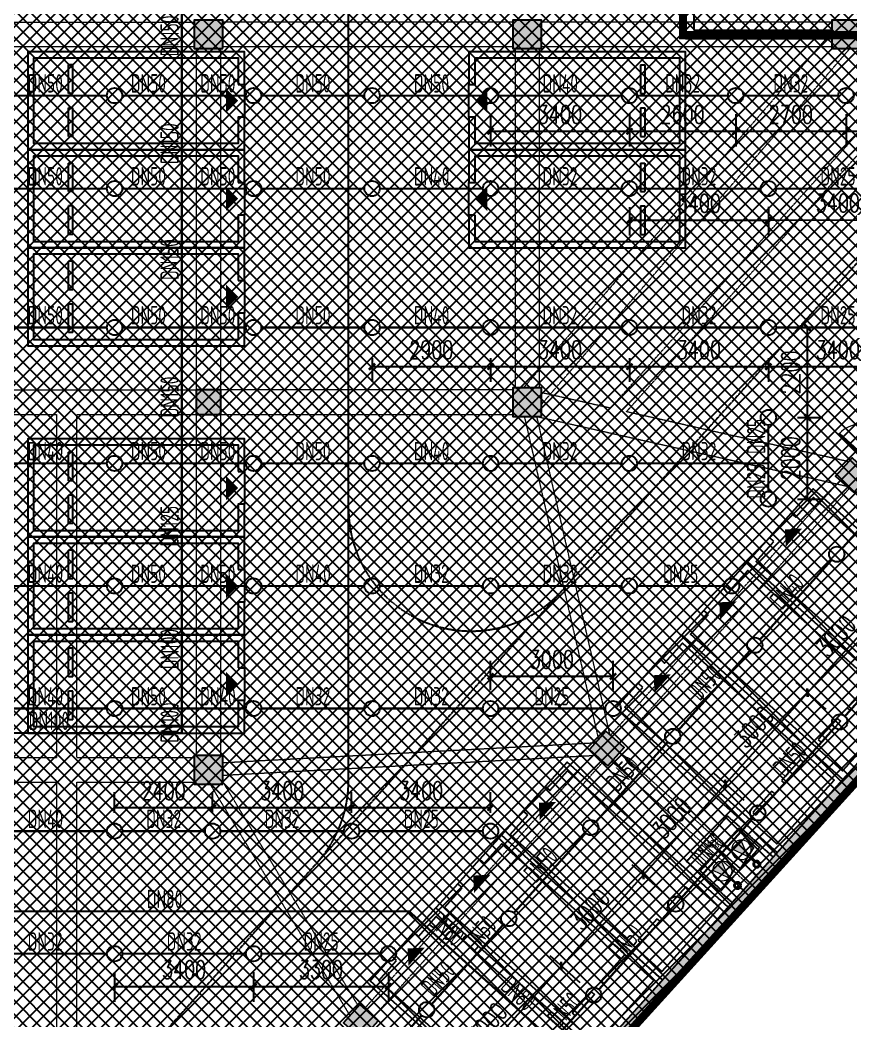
# Model space of a CAD drawing. Extents: x 6824721 to 16538177, y 2478193 to 6665639.
# Drawn here: x 8788049 to 8808386, y 2750555 to 2775051 of the extents above; entities that cross this region are included whole.
import ezdxf

# ---------------------------------------------------------------- set-up
doc = ezdxf.new("R2010")
doc.units = 0
doc.header["$LTSCALE"] = 10
for name, pattern in [('__DASH', [0.35, 0.25, -0.1]), ('DASH', [0.35, 0.25, -0.1]), ('DASHEDX2', [1.5, 1, -0.5]), ('排水', [1.1, 1, -0.1])]:
    doc.linetypes.add(name, pattern=pattern)
for name, color, linetype, lineweight in [('$0$A-PUB_HATCH', 8, 'Continuous', 0), ('GPS-污水', 2, '排水', 40), ('钢梁', 141, 'Continuous', 18)]:
    doc.layers.add(name, color=color, linetype=linetype, lineweight=lineweight)
for name, color, linetype in [('0-wo', 8, 'Continuous'), ('0-绿', 3, 'Continuous'), ('00-停车位', 67, 'Continuous'), ('PUB_HATCH', 8, 'Continuous'), ('S-梁-虚线', 4, 'DASH'), ('W-EQUIP_喷头', 7, 'Continuous'), ('W-PIPE-喷淋中', 6, 'Continuous'), ('W-TEXT_喷淋', 7, 'Continuous'), ('W-TWT_DIM', 3, 'Continuous'), ('WALL', 9, 'Continuous'), ('排水', 224, 'DASHEDX2'), ('集水坑', 4, 'Continuous')]:
    doc.layers.add(name, color=color, linetype=linetype)
doc.styles.add('_TCH_DIM_T3', font='SIMPLEX', dxfattribs={"width": 0.705882, "bigfont": 'GBCBIG'})
doc.styles.add('_TWT_PIPEDN', font='TSSDENG', dxfattribs={"width": 0.8, "height": 3.5, "bigfont": 'TSSDCHN'})
doc.styles.get("Standard").update_dxf_attribs({"font": 'TSSDENG.shx', "width": 0.7, "bigfont": 'TSSDCHN.shx'})
doc.styles.add('黑体', font='simhei.ttf', dxfattribs={"width": 0.65})
doc.dimstyles.new('_TWT_ARCH&&150', dxfattribs={"dimtxt": 446.25, "dimasz": 150, "dimexe": 375, "dimexo": 450, "dimgap": 189.375, "dimtad": 1, "dimdec": 0, "dimzin": 0, "dimdsep": 46, "dimtxsty": '_TCH_DIM_T3', "dimblk": 'ARCHTICK', "dimcen": 0.09, "dimclrt": 7, "dimazin": 2, "dimtfac": 1, "dimtdec": 0, "dimtix": 1, "dimtmove": 2, "dimatfit": 3, "dimfxl": 0, "dimtolj": 1, "dimtzin": 0, "dimarcsym": 0})

# ---------------------------------------------------------------- blocks, each defined once
blk = doc.blocks.new('车位2400x5300')
at = {"layer": '00-停车位', "color": 251}
for p, q in [((-875, -1000), (-175, -1000)), ((-875, -1100), (-875, -1000)), ((-875, -1100), (-175, -1100)), ((-175, -1100), (-175, -1000)), ((175, -1000), (875, -1000)), ((175, -1100), (175, -1000)), ((175, -1100), (875, -1100)), ((875, -1100), (875, -1000)), ((400, -5300), (-400, -5300))]:
    blk.add_line(p, q, dxfattribs=at)
blk.add_lwpolyline([(400, -5150), (400, -5300), (1200, -5300), (1200, 0), (-1200, 0), (-1200, -5300), (-400, -5300), (-400, -5150), (-1050, -5150), (-1050, -150), (1050, -150), (1050, -5150), (400, -5150)], dxfattribs=at)
blk.add_lwpolyline([(0, -5150, 0, 600, 0), (0, -4850, 600, 600, 0)], format="xyseb", dxfattribs=at)
blk = doc.blocks.new('_FZH')
blk.add_lwpolyline([(-0.5, -0.5), (0.5, -0.5), (0.5, 0.5), (-0.5, 0.5)], close=True)
at = {"layer": 'PUB_HATCH'}
blk.add_solid([(-0.5, -0.5), (0.5, -0.5), (-0.5, 0.5), (0.5, 0.5)], dxfattribs=at)
blk = doc.blocks.new('$DorLib2D$00000002')
for p, q in [((-0.5, 0), (-0.5, 0.4875)), ((-0.475, 0.4875), (-0.5, 0.4875)), ((-0.475, 0), (-0.475, 0.4875)), ((0.475, 0), (0.475, 0.4875)), ((0.475, 0.4875), (0.5, 0.4875)), ((0.5, 0), (0.5, 0.4875)), ((-0.5, 0), (-0.475, 0)), ((0.5, 0), (0.475, 0))]:
    blk.add_line(p, q)
at = {"lineweight": 13}
for centre, start, end in [((-0.4875, 0), 0, 88.53072), ((0.4875, 0), 91.46928, 180)]:
    blk.add_arc(centre, 0.4875, start, end, dxfattribs=at)
blk = doc.blocks.new('$SB01_1')
h = blk.add_hatch(color=256)
h.dxf.hatch_style = 1
h.paths.add_polyline_path([(-0.381, -0.323), (0.5, 0), (-0.381, 0.323)])
h.paths.add_polyline_path([(0, 0), (0.002, 0), (0.002, 0.001), (0, 0.001)], flags=24)
h.paths.add_polyline_path([(0, -0.002), (0.003, -0.002), (0.003, -0.001), (0, -0.001)], flags=24)
h.paths.add_polyline_path([(0, -0.003), (0.003, -0.003), (0.003, -0.002), (0, -0.002)], flags=24)
for p, q in [((0.5, 0), (-0.381, 0.323)), ((-0.381, 0.323), (-0.381, -0.323)), ((0.5, 0), (-0.381, -0.323))]:
    blk.add_line(p, q)
blk.add_circle((0, 0), 0.5)
at = {"flags": 1}
for tag, p in [('UNIT', (0, 0)), ('SPEC', (0, -0.002)), ('WHAT', (0, -0.003))]:
    blk.add_attdef(tag, p, '', height=0.001, dxfattribs=at)
blk = doc.blocks.new('人防集水坑')
at = {"layer": 'GPS-污水', "color": 8, "linetype": '排水', "const_width": 35}
for points in [[(307486, 701151), (307284, 701151)], [(307486, 700451), (307284, 700451)]]:
    blk.add_lwpolyline(points, dxfattribs=at)
at = {"layer": 'GPS-污水', "color": 8, "linetype": '排水'}
for centre in [(307561, 701151), (307561, 700451)]:
    blk.add_circle(centre, 75, dxfattribs=at)
at = {"layer": '集水坑', "color": 8, "linetype": 'DASH', "ltscale": 0.5}
blk.add_lwpolyline([(306241, 700051), (306241, 701551), (307741, 701551), (307741, 700051)], close=True, dxfattribs=at)
at = {"layer": '集水坑', "color": 8, "linetype": 'Continuous', "ltscale": 0.5}
for points in [[(306641, 701501), (306641, 700801), (307341, 700801), (307341, 701501)], [(306641, 700801), (306641, 700101), (307341, 700101), (307341, 700801)]]:
    blk.add_lwpolyline(points, close=True, dxfattribs=at)
at = {"layer": '集水坑', "color": 8, "linetype": 'DASH', "ltscale": 0.5}
for points in [[(307341, 700801), (307237, 701397), (306641, 701501)], [(307347, 700101), (307243, 700697), (306647, 700801)]]:
    blk.add_lwpolyline(points, dxfattribs=at)
at = {"layer": '$0$A-PUB_HATCH', "color": 8, "linetype": '排水', "xscale": -480.0000000000002, "yscale": 480.0000000000002, "zscale": 480.0000000000002, "rotation": 176.2535374729293}
for p in [(307045, 701164, 0), (307045, 700464, 0)]:
    blk.add_blockref('$SB01_1', p, dxfattribs=at)
blk = doc.blocks.new('42pk')
at = {"layer": '排水', "color": 8, "linetype": 'DASH'}
for points in [[(506801, 657097, 0, 0, 0), (506854, 656091, 160, 0, 0), (506885, 655492, 0, 0, 0)], [(504137, 654138, 0, 0, 0), (505143, 654191, 160, 0, 0), (505742, 654222, 0, 0, 0)]]:
    blk.add_lwpolyline(points, format="xyseb", dxfattribs=at)
at = {"layer": '集水坑', "color": 8, "linetype": 'Continuous', "rotation": 317.9999999908049}
blk.add_blockref('人防集水坑', (-190117, 338906), dxfattribs=at)
at = {"layer": '0-绿', "color": 8, "linetype": 'DASH', "style": '黑体'}
blk.add_text('JSK1', height=179.2, dxfattribs=at).set_placement((506329, 654574, 0))
blk = doc.blocks.new('jkytk')
at = {"layer": 'WALL', "color": 1, "const_width": 200}
blk.add_lwpolyline([(8498859, 2828327), (8482776, 2828327), (8482776, 2792327), (8498891, 2792327), (8498891, 2783328), (8504550, 2783328), (8512897, 2775813), (8515479, 2778680), (8515479, 2788843), (8565856, 2844792), (8558488, 2851427), (8549989, 2851427), (8549989, 2856072), (8515539, 2856072), (8515539, 2864326), (8498940, 2864325), (8498889, 2828327)], dxfattribs=at)
blk.add_lwpolyline([(8466189, 2792334), (8461189, 2792327), (8461189, 2792327), (8434039, 2792327), (8434039, 2753027), (8434039, 2753027), (8434039, 2759127), (8434039, 2759127), (8434039, 2753027), (8403214, 2753027), (8403214, 2744027), (8403214, 2744027), (8403214, 2739327), (8479774, 2739327), (8512896, 2775811), (8504549, 2783327), (8498891, 2783328), (8498891, 2792315), (8482776, 2792342), (8482776, 2801322), (8466189, 2801322)], close=True, dxfattribs=at)
blk = doc.blocks.new('LIANGMOBAN')
at = {"layer": 'S-梁-虚线', "color": 8, "lineweight": 18}
for p, q in [((1915816, 61028), (1922841, 61028)), ((1930641, 61028), (1923541, 61028)), ((1938441, 61028), (1931341, 61028)), ((1938432, 60771), (1930888, 52067)), ((1915816, 60428), (1922841, 60428)), ((1922891, 60378), (1922891, 52028)), ((1923491, 52028), (1923491, 60378)), ((1923541, 60428), (1930641, 60428)), ((1930691, 60378), (1930691, 52078)), ((1931291, 52078), (1931291, 60378)), ((1931341, 60428), (1938441, 60428)), ((1931341, 51674), (1938885, 60378)), ((1933025, 51579), (1940993, 60428)), ((1933416, 51491), (1941464, 60428)), ((1915816, 52028), (1922891, 52028)), ((1930641, 52028), (1923491, 52028)), ((1933025, 51579), (1931312, 51964)), ((1938855, 50269), (1933416, 51491)), ((1915816, 51428), (1919466, 51428)), ((1919466, 51428), (1919466, 43028)), ((1919966, 43028), (1919966, 51428)), ((1919966, 51428), (1922891, 51428)), ((1922891, 51428), (1922891, 43078)), ((1923491, 43078), (1923491, 51428)), ((1923491, 51428), (1930641, 51428)), ((1930918, 51378), (1932734, 43470)), ((1933016, 43584), (1931228, 51368)), ((1938819, 49662), (1931228, 51368)), ((1933028, 43573), (1938563, 49720)), ((1933251, 43372), (1938872, 49614)), ((1932657, 43384), (1923541, 42897)), ((1936606, 40149), (1933262, 43160)), ((1915916, 43028), (1919466, 43028)), ((1919966, 43028), (1922841, 43028)), ((1923541, 42597), (1932585, 43080)), ((1927006, 36884), (1932585, 43080)), ((1927229, 36684), (1932849, 42926)), ((1933061, 42937), (1936405, 39926)), ((1915916, 42428), (1919466, 42428)), ((1919466, 42428), (1919466, 30398)), ((1919966, 30321), (1919966, 42428)), ((1919966, 42428), (1922841, 42428)), ((1926859, 36946), (1923541, 42439)), ((1923228, 42378), (1926650, 36713))]:
    blk.add_line(p, q, dxfattribs=at)
blk = doc.blocks.new('_ArchTick')
at = {"color": 0, "linetype": 'ByBlock', "const_width": 0.4}
blk.add_lwpolyline([(-0.5, -0.5), (0.5, 0.5)], dxfattribs=at)
blk = doc.blocks.new('*D382')
at = {"layer": 'Defpoints', "color": 0, "transparency": 16777216}
for p in [(8792764, 2755777), (8790364, 2755201), (8792764, 2755201)]:
    blk.add_point(p, dxfattribs=at)
at = {"layer": 'W-TWT_DIM', "color": 0, "lineweight": -2, "transparency": 16777216}
for p, q in [((8790364, 2755651), (8790364, 2756152)), ((8792764, 2755651), (8792764, 2756152)), ((8790364, 2755777), (8792764, 2755777))]:
    blk.add_line(p, q, dxfattribs=at)
at = {"layer": 'W-TWT_DIM', "color": 0, "lineweight": -2, "transparency": 16777216, "xscale": 150, "yscale": 150, "zscale": 150, "rotation": 180}
blk.add_blockref('_ArchTick', (8790364, 2755777), dxfattribs=at)
at = {"layer": 'W-TWT_DIM', "color": 0, "lineweight": -2, "transparency": 16777216, "xscale": 150, "yscale": 150, "zscale": 150}
blk.add_blockref('_ArchTick', (8792764, 2755777), dxfattribs=at)
at = {"layer": 'W-TWT_DIM', "color": 7, "transparency": 16777216, "insert": (8791564, 2756189), "char_height": 446.2, "attachment_point": 5, "style": '_TCH_DIM_T3'}
blk.add_mtext('\\A1;2400', dxfattribs=at)
blk = doc.blocks.new('*D383')
at = {"layer": 'Defpoints', "color": 0, "transparency": 16777216}
for p in [(8796164, 2755777), (8792764, 2755201), (8796164, 2755201)]:
    blk.add_point(p, dxfattribs=at)
at = {"layer": 'W-TWT_DIM', "color": 0, "lineweight": -2, "transparency": 16777216}
for p, q in [((8792764, 2755651), (8792764, 2756152)), ((8796164, 2755651), (8796164, 2756152)), ((8792764, 2755777), (8796164, 2755777))]:
    blk.add_line(p, q, dxfattribs=at)
at = {"layer": 'W-TWT_DIM', "color": 0, "lineweight": -2, "transparency": 16777216, "xscale": 150, "yscale": 150, "zscale": 150, "rotation": 180}
blk.add_blockref('_ArchTick', (8792764, 2755777), dxfattribs=at)
at = {"layer": 'W-TWT_DIM', "color": 0, "lineweight": -2, "transparency": 16777216, "xscale": 150, "yscale": 150, "zscale": 150}
blk.add_blockref('_ArchTick', (8796164, 2755777), dxfattribs=at)
at = {"layer": 'W-TWT_DIM', "color": 7, "transparency": 16777216, "insert": (8794464, 2756189), "char_height": 446.2, "attachment_point": 5, "style": '_TCH_DIM_T3'}
blk.add_mtext('\\A1;3400', dxfattribs=at)
blk = doc.blocks.new('*D384')
at = {"layer": 'Defpoints', "color": 0, "transparency": 16777216}
for p in [(8799564, 2755777), (8796164, 2755201), (8799564, 2755201)]:
    blk.add_point(p, dxfattribs=at)
at = {"layer": 'W-TWT_DIM', "color": 0, "lineweight": -2, "transparency": 16777216}
for p, q in [((8796164, 2755651), (8796164, 2756152)), ((8799564, 2755651), (8799564, 2756152)), ((8796164, 2755777), (8799564, 2755777))]:
    blk.add_line(p, q, dxfattribs=at)
at = {"layer": 'W-TWT_DIM', "color": 0, "lineweight": -2, "transparency": 16777216, "xscale": 150, "yscale": 150, "zscale": 150, "rotation": 180}
blk.add_blockref('_ArchTick', (8796164, 2755777), dxfattribs=at)
at = {"layer": 'W-TWT_DIM', "color": 0, "lineweight": -2, "transparency": 16777216, "xscale": 150, "yscale": 150, "zscale": 150}
blk.add_blockref('_ArchTick', (8799564, 2755777), dxfattribs=at)
at = {"layer": 'W-TWT_DIM', "color": 7, "transparency": 16777216, "insert": (8797864, 2756189), "char_height": 446.2, "attachment_point": 5, "style": '_TCH_DIM_T3'}
blk.add_mtext('\\A1;3400', dxfattribs=at)
blk = doc.blocks.new('*D662')
at = {"layer": 'Defpoints', "color": 0, "transparency": 16777216}
for p in [(8806628, 2765326), (8807321, 2765326), (8806628, 2763326)]:
    blk.add_point(p, dxfattribs=at)
at = {"layer": 'W-TWT_DIM', "color": 0, "lineweight": -2, "transparency": 16777216}
for p, q in [((8807078, 2765326), (8807696, 2765326)), ((8807321, 2763326), (8807321, 2765326)), ((8807078, 2763326), (8807696, 2763326))]:
    blk.add_line(p, q, dxfattribs=at)
at = {"layer": 'W-TWT_DIM', "color": 0, "lineweight": -2, "transparency": 16777216, "xscale": 150, "yscale": 150, "zscale": 150}
for p, rotation in [((8807321, 2765326), 90), ((8807321, 2763326), 270)]:
    blk.add_blockref('_ArchTick', p, dxfattribs=dict(at, rotation=rotation))
at = {"layer": 'W-TWT_DIM', "color": 7, "transparency": 16777216, "insert": (8806909, 2764326), "char_height": 446.2, "attachment_point": 5, "rotation": 90, "style": '_TCH_DIM_T3'}
blk.add_mtext('\\A1;2000', dxfattribs=at)
blk = doc.blocks.new('*D663')
at = {"layer": 'Defpoints', "color": 0, "transparency": 16777216}
for p in [(8806628, 2767526), (8807321, 2767526), (8806628, 2765326)]:
    blk.add_point(p, dxfattribs=at)
at = {"layer": 'W-TWT_DIM', "color": 0, "lineweight": -2, "transparency": 16777216}
for p, q in [((8807078, 2767526), (8807696, 2767526)), ((8807321, 2765326), (8807321, 2767526)), ((8807078, 2765326), (8807696, 2765326))]:
    blk.add_line(p, q, dxfattribs=at)
at = {"layer": 'W-TWT_DIM', "color": 0, "lineweight": -2, "transparency": 16777216, "xscale": 150, "yscale": 150, "zscale": 150}
for p, rotation in [((8807321, 2767526), 90), ((8807321, 2765326), 270)]:
    blk.add_blockref('_ArchTick', p, dxfattribs=dict(at, rotation=rotation))
at = {"layer": 'W-TWT_DIM', "color": 7, "transparency": 16777216, "insert": (8806909, 2766426), "char_height": 446.2, "attachment_point": 5, "rotation": 90, "style": '_TCH_DIM_T3'}
blk.add_mtext('\\A1;2200', dxfattribs=at)
blk = doc.blocks.new('*D676')
at = {"layer": 'Defpoints', "color": 0, "transparency": 16777216}
for p in [(8802564, 2758990), (8799564, 2758201), (8802564, 2758201)]:
    blk.add_point(p, dxfattribs=at)
at = {"layer": 'W-TWT_DIM', "color": 0, "lineweight": -2, "transparency": 16777216}
for p, q in [((8799564, 2758651), (8799564, 2759365)), ((8802564, 2758651), (8802564, 2759365)), ((8799564, 2758990), (8802564, 2758990))]:
    blk.add_line(p, q, dxfattribs=at)
at = {"layer": 'W-TWT_DIM', "color": 0, "lineweight": -2, "transparency": 16777216, "xscale": 150, "yscale": 150, "zscale": 150, "rotation": 180}
blk.add_blockref('_ArchTick', (8799564, 2758990), dxfattribs=at)
at = {"layer": 'W-TWT_DIM', "color": 0, "lineweight": -2, "transparency": 16777216, "xscale": 150, "yscale": 150, "zscale": 150}
blk.add_blockref('_ArchTick', (8802564, 2758990), dxfattribs=at)
at = {"layer": 'W-TWT_DIM', "color": 7, "transparency": 16777216, "insert": (8801064, 2759402), "char_height": 446.2, "attachment_point": 5, "style": '_TCH_DIM_T3'}
blk.add_mtext('\\A1;3000', dxfattribs=at)
blk = doc.blocks.new('*D784')
at = {"layer": 'Defpoints', "color": 0, "transparency": 16777216}
for p in [(8796664, 2767226), (8799564, 2767226), (8799564, 2766569)]:
    blk.add_point(p, dxfattribs=at)
at = {"layer": 'W-TWT_DIM', "color": 0, "lineweight": -2, "transparency": 16777216}
for p, q in [((8796664, 2766776), (8796664, 2766194)), ((8799564, 2766776), (8799564, 2766194)), ((8796664, 2766569), (8799564, 2766569))]:
    blk.add_line(p, q, dxfattribs=at)
at = {"layer": 'W-TWT_DIM', "color": 0, "lineweight": -2, "transparency": 16777216, "xscale": 150, "yscale": 150, "zscale": 150, "rotation": 180}
blk.add_blockref('_ArchTick', (8796664, 2766569), dxfattribs=at)
at = {"layer": 'W-TWT_DIM', "color": 0, "lineweight": -2, "transparency": 16777216, "xscale": 150, "yscale": 150, "zscale": 150}
blk.add_blockref('_ArchTick', (8799564, 2766569), dxfattribs=at)
at = {"layer": 'W-TWT_DIM', "color": 7, "transparency": 16777216, "insert": (8798114, 2766981), "char_height": 446.2, "attachment_point": 5, "style": '_TCH_DIM_T3'}
blk.add_mtext('\\A1;2900', dxfattribs=at)
blk = doc.blocks.new('*D785')
at = {"layer": 'Defpoints', "color": 0, "transparency": 16777216}
for p in [(8799564, 2767226), (8802964, 2767226), (8802964, 2766569)]:
    blk.add_point(p, dxfattribs=at)
at = {"layer": 'W-TWT_DIM', "color": 0, "lineweight": -2, "transparency": 16777216}
for p, q in [((8799564, 2766776), (8799564, 2766194)), ((8802964, 2766776), (8802964, 2766194)), ((8799564, 2766569), (8802964, 2766569))]:
    blk.add_line(p, q, dxfattribs=at)
at = {"layer": 'W-TWT_DIM', "color": 0, "lineweight": -2, "transparency": 16777216, "xscale": 150, "yscale": 150, "zscale": 150, "rotation": 180}
blk.add_blockref('_ArchTick', (8799564, 2766569), dxfattribs=at)
at = {"layer": 'W-TWT_DIM', "color": 0, "lineweight": -2, "transparency": 16777216, "xscale": 150, "yscale": 150, "zscale": 150}
blk.add_blockref('_ArchTick', (8802964, 2766569), dxfattribs=at)
at = {"layer": 'W-TWT_DIM', "color": 7, "transparency": 16777216, "insert": (8801264, 2766981), "char_height": 446.2, "attachment_point": 5, "style": '_TCH_DIM_T3'}
blk.add_mtext('\\A1;3400', dxfattribs=at)
blk = doc.blocks.new('*D786')
at = {"layer": 'Defpoints', "color": 0, "transparency": 16777216}
for p in [(8802964, 2767226), (8806364, 2767226), (8806364, 2766569)]:
    blk.add_point(p, dxfattribs=at)
at = {"layer": 'W-TWT_DIM', "color": 0, "lineweight": -2, "transparency": 16777216}
for p, q in [((8802964, 2766776), (8802964, 2766194)), ((8806364, 2766776), (8806364, 2766194)), ((8802964, 2766569), (8806364, 2766569))]:
    blk.add_line(p, q, dxfattribs=at)
at = {"layer": 'W-TWT_DIM', "color": 0, "lineweight": -2, "transparency": 16777216, "xscale": 150, "yscale": 150, "zscale": 150, "rotation": 180}
blk.add_blockref('_ArchTick', (8802964, 2766569), dxfattribs=at)
at = {"layer": 'W-TWT_DIM', "color": 0, "lineweight": -2, "transparency": 16777216, "xscale": 150, "yscale": 150, "zscale": 150}
blk.add_blockref('_ArchTick', (8806364, 2766569), dxfattribs=at)
at = {"layer": 'W-TWT_DIM', "color": 7, "transparency": 16777216, "insert": (8804664, 2766981), "char_height": 446.2, "attachment_point": 5, "style": '_TCH_DIM_T3'}
blk.add_mtext('\\A1;3400', dxfattribs=at)
blk = doc.blocks.new('*D787')
at = {"layer": 'Defpoints', "color": 0, "transparency": 16777216}
for p in [(8806364, 2767226), (8809764, 2767226), (8809764, 2766569)]:
    blk.add_point(p, dxfattribs=at)
at = {"layer": 'W-TWT_DIM', "color": 0, "lineweight": -2, "transparency": 16777216}
for p, q in [((8806364, 2766776), (8806364, 2766194)), ((8809764, 2766776), (8809764, 2766194)), ((8806364, 2766569), (8809764, 2766569))]:
    blk.add_line(p, q, dxfattribs=at)
at = {"layer": 'W-TWT_DIM', "color": 0, "lineweight": -2, "transparency": 16777216, "xscale": 150, "yscale": 150, "zscale": 150, "rotation": 180}
blk.add_blockref('_ArchTick', (8806364, 2766569), dxfattribs=at)
at = {"layer": 'W-TWT_DIM', "color": 0, "lineweight": -2, "transparency": 16777216, "xscale": 150, "yscale": 150, "zscale": 150}
blk.add_blockref('_ArchTick', (8809764, 2766569), dxfattribs=at)
at = {"layer": 'W-TWT_DIM', "color": 7, "transparency": 16777216, "insert": (8808064, 2766981), "char_height": 446.2, "attachment_point": 5, "style": '_TCH_DIM_T3'}
blk.add_mtext('\\A1;3400', dxfattribs=at)
blk = doc.blocks.new('*D788')
at = {"layer": 'Defpoints', "color": 0, "transparency": 16777216}
for p in [(8799564, 2773201), (8802964, 2773201), (8802964, 2772328)]:
    blk.add_point(p, dxfattribs=at)
at = {"layer": 'W-TWT_DIM', "color": 0, "lineweight": -2, "transparency": 16777216}
for p, q in [((8799564, 2772751), (8799564, 2771953)), ((8802964, 2772751), (8802964, 2771953)), ((8799564, 2772328), (8802964, 2772328))]:
    blk.add_line(p, q, dxfattribs=at)
at = {"layer": 'W-TWT_DIM', "color": 0, "lineweight": -2, "transparency": 16777216, "xscale": 150, "yscale": 150, "zscale": 150, "rotation": 180}
blk.add_blockref('_ArchTick', (8799564, 2772328), dxfattribs=at)
at = {"layer": 'W-TWT_DIM', "color": 0, "lineweight": -2, "transparency": 16777216, "xscale": 150, "yscale": 150, "zscale": 150}
blk.add_blockref('_ArchTick', (8802964, 2772328), dxfattribs=at)
at = {"layer": 'W-TWT_DIM', "color": 7, "transparency": 16777216, "insert": (8801264, 2772740), "char_height": 446.2, "attachment_point": 5, "style": '_TCH_DIM_T3'}
blk.add_mtext('\\A1;3400', dxfattribs=at)
blk = doc.blocks.new('*D789')
at = {"layer": 'Defpoints', "color": 0, "transparency": 16777216}
for p in [(8802964, 2773201), (8805564, 2773201), (8805564, 2772328)]:
    blk.add_point(p, dxfattribs=at)
at = {"layer": 'W-TWT_DIM', "color": 0, "lineweight": -2, "transparency": 16777216}
for p, q in [((8802964, 2772751), (8802964, 2771953)), ((8805564, 2772751), (8805564, 2771953)), ((8802964, 2772328), (8805564, 2772328))]:
    blk.add_line(p, q, dxfattribs=at)
at = {"layer": 'W-TWT_DIM', "color": 0, "lineweight": -2, "transparency": 16777216, "xscale": 150, "yscale": 150, "zscale": 150, "rotation": 180}
blk.add_blockref('_ArchTick', (8802964, 2772328), dxfattribs=at)
at = {"layer": 'W-TWT_DIM', "color": 0, "lineweight": -2, "transparency": 16777216, "xscale": 150, "yscale": 150, "zscale": 150}
blk.add_blockref('_ArchTick', (8805564, 2772328), dxfattribs=at)
at = {"layer": 'W-TWT_DIM', "color": 7, "transparency": 16777216, "insert": (8804264, 2772740), "char_height": 446.2, "attachment_point": 5, "style": '_TCH_DIM_T3'}
blk.add_mtext('\\A1;2600', dxfattribs=at)
blk = doc.blocks.new('*D790')
at = {"layer": 'Defpoints', "color": 0, "transparency": 16777216}
for p in [(8805564, 2773201), (8808264, 2773201), (8808264, 2772328)]:
    blk.add_point(p, dxfattribs=at)
at = {"layer": 'W-TWT_DIM', "color": 0, "lineweight": -2, "transparency": 16777216}
for p, q in [((8805564, 2772751), (8805564, 2771953)), ((8808264, 2772751), (8808264, 2771953)), ((8805564, 2772328), (8808264, 2772328))]:
    blk.add_line(p, q, dxfattribs=at)
at = {"layer": 'W-TWT_DIM', "color": 0, "lineweight": -2, "transparency": 16777216, "xscale": 150, "yscale": 150, "zscale": 150, "rotation": 180}
blk.add_blockref('_ArchTick', (8805564, 2772328), dxfattribs=at)
at = {"layer": 'W-TWT_DIM', "color": 0, "lineweight": -2, "transparency": 16777216, "xscale": 150, "yscale": 150, "zscale": 150}
blk.add_blockref('_ArchTick', (8808264, 2772328), dxfattribs=at)
at = {"layer": 'W-TWT_DIM', "color": 7, "transparency": 16777216, "insert": (8806914, 2772740), "char_height": 446.2, "attachment_point": 5, "style": '_TCH_DIM_T3'}
blk.add_mtext('\\A1;2700', dxfattribs=at)
blk = doc.blocks.new('*D791')
at = {"layer": 'Defpoints', "color": 0, "transparency": 16777216}
for p in [(8808264, 2773201), (8810564, 2773201), (8810564, 2772328)]:
    blk.add_point(p, dxfattribs=at)
at = {"layer": 'W-TWT_DIM', "color": 0, "lineweight": -2, "transparency": 16777216}
for p, q in [((8808264, 2772751), (8808264, 2771953)), ((8810564, 2772751), (8810564, 2771953)), ((8808264, 2772328), (8810564, 2772328))]:
    blk.add_line(p, q, dxfattribs=at)
at = {"layer": 'W-TWT_DIM', "color": 0, "lineweight": -2, "transparency": 16777216, "xscale": 150, "yscale": 150, "zscale": 150, "rotation": 180}
blk.add_blockref('_ArchTick', (8808264, 2772328), dxfattribs=at)
at = {"layer": 'W-TWT_DIM', "color": 0, "lineweight": -2, "transparency": 16777216, "xscale": 150, "yscale": 150, "zscale": 150}
blk.add_blockref('_ArchTick', (8810564, 2772328), dxfattribs=at)
at = {"layer": 'W-TWT_DIM', "color": 7, "transparency": 16777216, "insert": (8809414, 2772740), "char_height": 446.2, "attachment_point": 5, "style": '_TCH_DIM_T3'}
blk.add_mtext('\\A1;2300', dxfattribs=at)
blk = doc.blocks.new('*D792')
at = {"layer": 'Defpoints', "color": 0, "transparency": 16777216}
for p in [(8790364, 2752201), (8793764, 2752201), (8793764, 2751401)]:
    blk.add_point(p, dxfattribs=at)
at = {"layer": 'W-TWT_DIM', "color": 0, "lineweight": -2, "transparency": 16777216}
for p, q in [((8790364, 2751751), (8790364, 2751026)), ((8793764, 2751751), (8793764, 2751026)), ((8790364, 2751401), (8793764, 2751401))]:
    blk.add_line(p, q, dxfattribs=at)
at = {"layer": 'W-TWT_DIM', "color": 0, "lineweight": -2, "transparency": 16777216, "xscale": 150, "yscale": 150, "zscale": 150, "rotation": 180}
blk.add_blockref('_ArchTick', (8790364, 2751401), dxfattribs=at)
at = {"layer": 'W-TWT_DIM', "color": 0, "lineweight": -2, "transparency": 16777216, "xscale": 150, "yscale": 150, "zscale": 150}
blk.add_blockref('_ArchTick', (8793764, 2751401), dxfattribs=at)
at = {"layer": 'W-TWT_DIM', "color": 7, "transparency": 16777216, "insert": (8792064, 2751813), "char_height": 446.2, "attachment_point": 5, "style": '_TCH_DIM_T3'}
blk.add_mtext('\\A1;3400', dxfattribs=at)
blk = doc.blocks.new('*D793')
at = {"layer": 'Defpoints', "color": 0, "transparency": 16777216}
for p in [(8793764, 2752201), (8797064, 2752201), (8797064, 2751401)]:
    blk.add_point(p, dxfattribs=at)
at = {"layer": 'W-TWT_DIM', "color": 0, "lineweight": -2, "transparency": 16777216}
for p, q in [((8793764, 2751751), (8793764, 2751026)), ((8797064, 2751751), (8797064, 2751026)), ((8793764, 2751401), (8797064, 2751401))]:
    blk.add_line(p, q, dxfattribs=at)
at = {"layer": 'W-TWT_DIM', "color": 0, "lineweight": -2, "transparency": 16777216, "xscale": 150, "yscale": 150, "zscale": 150, "rotation": 180}
blk.add_blockref('_ArchTick', (8793764, 2751401), dxfattribs=at)
at = {"layer": 'W-TWT_DIM', "color": 0, "lineweight": -2, "transparency": 16777216, "xscale": 150, "yscale": 150, "zscale": 150}
blk.add_blockref('_ArchTick', (8797064, 2751401), dxfattribs=at)
at = {"layer": 'W-TWT_DIM', "color": 7, "transparency": 16777216, "insert": (8795414, 2751813), "char_height": 446.2, "attachment_point": 5, "style": '_TCH_DIM_T3'}
blk.add_mtext('\\A1;3300', dxfattribs=at)
blk = doc.blocks.new('*D950')
at = {"layer": 'Defpoints', "color": 0, "transparency": 16777216}
for p in [(8802964, 2770922), (8806364, 2770927), (8806365, 2770156)]:
    blk.add_point(p, dxfattribs=at)
at = {"layer": 'W-TWT_DIM', "color": 0, "lineweight": -2, "transparency": 16777216}
for p, q in [((8802965, 2770472), (8802966, 2769776)), ((8806365, 2770477), (8806366, 2769781)), ((8802965, 2770151), (8806365, 2770156))]:
    blk.add_line(p, q, dxfattribs=at)
at = {"layer": 'W-TWT_DIM', "color": 0, "lineweight": -2, "transparency": 16777216, "xscale": 150, "yscale": 150, "zscale": 150}
for p, rotation in [((8802965, 2770151), 180.0842584394238), ((8806365, 2770156), 0.08425843942371697)]:
    blk.add_blockref('_ArchTick', p, dxfattribs=dict(at, rotation=rotation))
at = {"layer": 'W-TWT_DIM', "color": 7, "transparency": 16777216, "insert": (8804665, 2770566), "char_height": 446.2, "attachment_point": 5, "rotation": 0.0843, "style": '_TCH_DIM_T3'}
blk.add_mtext('\\A1;3400', dxfattribs=at)
blk = doc.blocks.new('*D951')
at = {"layer": 'Defpoints', "color": 0, "transparency": 16777216}
for p in [(8806364, 2770927), (8809764, 2770932), (8809765, 2770161)]:
    blk.add_point(p, dxfattribs=at)
at = {"layer": 'W-TWT_DIM', "color": 0, "lineweight": -2, "transparency": 16777216}
for p, q in [((8806365, 2770477), (8806366, 2769781)), ((8809765, 2770482), (8809766, 2769786)), ((8806365, 2770156), (8809765, 2770161))]:
    blk.add_line(p, q, dxfattribs=at)
at = {"layer": 'W-TWT_DIM', "color": 0, "lineweight": -2, "transparency": 16777216, "xscale": 150, "yscale": 150, "zscale": 150}
for p, rotation in [((8806365, 2770156), 180.0842584394222), ((8809765, 2770161), 0.08425843942224119)]:
    blk.add_blockref('_ArchTick', p, dxfattribs=dict(at, rotation=rotation))
at = {"layer": 'W-TWT_DIM', "color": 7, "transparency": 16777216, "insert": (8808065, 2770571), "char_height": 446.2, "attachment_point": 5, "rotation": 0.0843, "style": '_TCH_DIM_T3'}
blk.add_mtext('\\A1;3400', dxfattribs=at)
blk = doc.blocks.new('*D1052')
at = {"layer": 'Defpoints', "color": 0, "transparency": 16777216}
for p in [(8809328, 2760818), (8810120, 2760105), (8808113, 2757875)]:
    blk.add_point(p, dxfattribs=at)
at = {"layer": 'W-TWT_DIM', "color": 0, "lineweight": -2, "transparency": 16777216}
for p, q in [((8809786, 2760406), (8809049, 2761069)), ((8807321, 2758588), (8809328, 2760818)), ((8807778, 2758176), (8807042, 2758839))]:
    blk.add_line(p, q, dxfattribs=at)
at = {"layer": 'W-TWT_DIM', "color": 0, "lineweight": -2, "transparency": 16777216, "xscale": 150, "yscale": 150, "zscale": 150}
for p, rotation in [((8809328, 2760818), 48.00000000001771), ((8807321, 2758588), 228.0000000000177)]:
    blk.add_blockref('_ArchTick', p, dxfattribs=dict(at, rotation=rotation))
at = {"layer": 'W-TWT_DIM', "color": 7, "transparency": 16777216, "insert": (8808018, 2759979), "char_height": 446.2, "attachment_point": 5, "rotation": 48, "style": '_TCH_DIM_T3'}
blk.add_mtext('\\A1;3000', dxfattribs=at)
blk = doc.blocks.new('*D1053')
at = {"layer": 'Defpoints', "color": 0, "transparency": 16777216}
for p in [(8807321, 2758588), (8808113, 2757875), (8806105, 2755646)]:
    blk.add_point(p, dxfattribs=at)
at = {"layer": 'W-TWT_DIM', "color": 0, "lineweight": -2, "transparency": 16777216}
for p, q in [((8807778, 2758176), (8807042, 2758839)), ((8805313, 2756359), (8807321, 2758588)), ((8805771, 2755947), (8805035, 2756610))]:
    blk.add_line(p, q, dxfattribs=at)
at = {"layer": 'W-TWT_DIM', "color": 0, "lineweight": -2, "transparency": 16777216, "xscale": 150, "yscale": 150, "zscale": 150}
for p, rotation in [((8807321, 2758588), 48.0000000000308), ((8805313, 2756359), 228.0000000000308)]:
    blk.add_blockref('_ArchTick', p, dxfattribs=dict(at, rotation=rotation))
at = {"layer": 'W-TWT_DIM', "color": 7, "transparency": 16777216, "insert": (8806010, 2757750), "char_height": 446.2, "attachment_point": 5, "rotation": 48, "style": '_TCH_DIM_T3'}
blk.add_mtext('\\A1;3000', dxfattribs=at)
blk = doc.blocks.new('*D1054')
at = {"layer": 'Defpoints', "color": 0, "transparency": 16777216}
for p in [(8805313, 2756359), (8806105, 2755646), (8804098, 2753416)]:
    blk.add_point(p, dxfattribs=at)
at = {"layer": 'W-TWT_DIM', "color": 0, "lineweight": -2, "transparency": 16777216}
for p, q in [((8805771, 2755947), (8805035, 2756610)), ((8803306, 2754129), (8805313, 2756359)), ((8803763, 2753717), (8803027, 2754380))]:
    blk.add_line(p, q, dxfattribs=at)
at = {"layer": 'W-TWT_DIM', "color": 0, "lineweight": -2, "transparency": 16777216, "xscale": 150, "yscale": 150, "zscale": 150}
for p, rotation in [((8805313, 2756359), 48.00000000001207), ((8803306, 2754129), 228.0000000000121)]:
    blk.add_blockref('_ArchTick', p, dxfattribs=dict(at, rotation=rotation))
at = {"layer": 'W-TWT_DIM', "color": 7, "transparency": 16777216, "insert": (8804003, 2755520), "char_height": 446.2, "attachment_point": 5, "rotation": 48, "style": '_TCH_DIM_T3'}
blk.add_mtext('\\A1;3000', dxfattribs=at)
blk = doc.blocks.new('*D1055')
at = {"layer": 'Defpoints', "color": 0, "transparency": 16777216}
for p in [(8803306, 2754129), (8804098, 2753416), (8802091, 2751187)]:
    blk.add_point(p, dxfattribs=at)
at = {"layer": 'W-TWT_DIM', "color": 0, "lineweight": -2, "transparency": 16777216}
for p, q in [((8803763, 2753717), (8803027, 2754380)), ((8801298, 2751900), (8803306, 2754129)), ((8801756, 2751488), (8801020, 2752151))]:
    blk.add_line(p, q, dxfattribs=at)
at = {"layer": 'W-TWT_DIM', "color": 0, "lineweight": -2, "transparency": 16777216, "xscale": 150, "yscale": 150, "zscale": 150}
for p, rotation in [((8803306, 2754129), 48.00000000003352), ((8801298, 2751900), 228.0000000000335)]:
    blk.add_blockref('_ArchTick', p, dxfattribs=dict(at, rotation=rotation))
at = {"layer": 'W-TWT_DIM', "color": 7, "transparency": 16777216, "insert": (8801996, 2753291), "char_height": 446.2, "attachment_point": 5, "rotation": 48, "style": '_TCH_DIM_T3'}
blk.add_mtext('\\A1;3000', dxfattribs=at)
blk = doc.blocks.new('*D1056')
at = {"layer": 'Defpoints', "color": 0, "transparency": 16777216}
for p in [(8801298, 2751900), (8802091, 2751187), (8800083, 2748957)]:
    blk.add_point(p, dxfattribs=at)
at = {"layer": 'W-TWT_DIM', "color": 0, "lineweight": -2, "transparency": 16777216}
for p, q in [((8801756, 2751488), (8801020, 2752151)), ((8801298, 2751900), (8801399, 2752012)), ((8799291, 2749671), (8801298, 2751900)), ((8799749, 2749259), (8799012, 2749922)), ((8799291, 2749671), (8799191, 2749559))]:
    blk.add_line(p, q, dxfattribs=at)
at = {"layer": 'W-TWT_DIM', "color": 0, "lineweight": -2, "transparency": 16777216, "xscale": 150, "yscale": 150, "zscale": 150}
for p, rotation in [((8801298, 2751900), 228.0000000000282), ((8799291, 2749671), 48.00000000002813)]:
    blk.add_blockref('_ArchTick', p, dxfattribs=dict(at, rotation=rotation))
at = {"layer": 'W-TWT_DIM', "color": 7, "transparency": 16777216, "insert": (8799484, 2750497), "char_height": 446.2, "attachment_point": 5, "rotation": 48, "style": '_TCH_DIM_T3'}
blk.add_mtext('\\A1;3000', dxfattribs=at)
blk = doc.blocks.new('$TwtSys$00000125')
blk.add_circle((0, 0, 0), 1)

msp = doc.modelspace()

# ---------------------------------------------------------------- hatches: boundary and pattern name
h = msp.add_hatch()
h.set_pattern_fill('ANSI37', color=8, scale=150)
h.set_pattern_definition([(45, (8303016.86, 2710265.2), (-168.3798, 168.3798), []), (135, (8303016.86, 2710265.2), (-168.3798, -168.3798), [])])
h.paths.add_polyline_path([(8824414.1, 2949451.5), (8824414.1, 2935151.5), (8842714.1, 2935151.5), (8842714.1, 2879526.5), (8827964.1, 2879526.5), (8827964.1, 2881476.5), (8830839.1, 2881476.5), (8830939.1, 2886876.5), (8804334.6, 2886876.5), (8804142.3, 2820149.7), (8833564.1, 2820152.3), (8833564.1, 2817714.5), (8841204.8, 2810768), (8839163.9, 2808501.4), (8843102.6, 2804955), (8820829.2, 2780217.9), (8820829.2, 2770055.4), (8785124.6, 2730401.5), (8708264.1, 2730401.5), (8708264.1, 2736351.5), (8695014.1, 2750701.5), (8695014.1, 2775001.5), (8703014.1, 2775002.8), (8703014.1, 2949451.5), (8712039.3, 2949451.5)])
at = {"layer": '0-wo'}
msp.add_hatch(color=8, dxfattribs=at).paths.add_polyline_path([(8812089.9, 2760349.4), (8811866.9, 2760550.2), (8784991, 2730701.5), (8785124.6, 2730401.5)])
at = {"layer": 'W-PIPE-喷淋中'}
for points in [[(8792010.1, 2757601.5), (8792036.3, 2757601.5), (8792036.3, 2757575.2)], [(8792010.1, 2757601.5), (8792010.1, 2757575.2), (8792036.3, 2757575.2)], [(8797568, 2753240.5), (8797568, 2753266.7), (8797578, 2753266.7)], [(8797568, 2753240.5), (8797585.5, 2753260), (8797578, 2753266.7)]]:
    msp.add_hatch(color=256, dxfattribs=at).paths.add_polyline_path(points)

# ---------------------------------------------------------------- linework, layer by layer
at = {"layer": '0-wo', "color": 8}
for p, q in [((8804539.1, 2783801.5), (8804539.1, 2774801.5)), ((8804339.1, 2783601.5), (8804339.1, 2774601.5)), ((8804539.1, 2774801.5), (8807914.1, 2774801.5)), ((8804339.1, 2774601.5), (8807914.1, 2774601.5)), ((8811866.9, 2760550.2), (8784991, 2730701.5)), ((8812089.9, 2760349.4), (8785124.6, 2730401.5))]:
    msp.add_line(p, q, dxfattribs=at)
at = {"layer": '0-wo', "color": 8, "linetype": '__DASH', "ltscale": 1.5}
msp.add_lwpolyline([(8796089.1, 2756433.4), (8796089.1, 2937489)], dxfattribs=at)
for points in [[(8782889.1, 2747876.5), (8788085.6, 2747876.5, 0.2125566), (8790315, 2748869.1), (8811743.5, 2772667.8, 0.185339), (8812514.1, 2774675.2), (8812514.1, 2867401.5)], [(8796089.1, 2763097.1), (8796089.1, 2763097.1, 0.687281), (8801318.5, 2761089.7), (8801318.5, 2761089.7)], [(8796089.1, 2756433.4), (8796089.1, 2756433.4, -0.185339), (8795318.5, 2754426), (8795318.5, 2754426)]]:
    msp.add_lwpolyline(points, format="xyb", dxfattribs=at)
at = {"layer": 'W-PIPE-喷淋中', "ltscale": 1.5, "const_width": 52.5}
for points in [[(8792010.1, 2776201.5), (8792010.1, 2773201.5)], [(8790176.6, 2773201.5), (8787151.6, 2773201.5)], [(8792010.1, 2773201.5), (8790551.6, 2773201.5)], [(8793576.6, 2773201.5), (8792010.1, 2773201.5)], [(8792010.1, 2773201.5), (8792010.1, 2770926.5)], [(8796476.6, 2773201.5), (8793951.6, 2773201.5)], [(8796851.6, 2773201.5), (8799376.6, 2773201.5)], [(8799751.6, 2773201.5), (8802776.6, 2773201.5)], [(8803151.6, 2773201.5), (8805376.6, 2773201.5)], [(8805751.6, 2773201.5), (8808076.6, 2773201.5)], [(8790176.6, 2770926.5), (8787151.6, 2770926.5)], [(8792010.1, 2770926.5), (8790551.6, 2770926.5)], [(8793576.6, 2770926.5), (8792010.1, 2770926.5)], [(8792010.1, 2770926.5), (8792010.1, 2767526.5)], [(8796476.6, 2770926.5), (8793951.6, 2770926.5)], [(8796851.6, 2770926.5), (8799376.6, 2770926.5)], [(8799751.6, 2770926.5), (8802776.6, 2770926.5)], [(8803151.6, 2770926.5), (8806176.6, 2770926.5)], [(8806551.6, 2770926.5), (8809576.6, 2770926.5)], [(8790176.6, 2767526.5), (8787151.6, 2767526.5)], [(8792010.1, 2767526.5), (8790551.6, 2767526.5)], [(8793576.6, 2767526.5), (8792010.1, 2767526.5)], [(8792010.1, 2767526.5), (8792010.1, 2764201.5)], [(8796476.6, 2767526.5), (8793951.6, 2767526.5)], [(8796851.6, 2767526.5), (8799376.6, 2767526.5)], [(8799751.6, 2767526.5), (8802776.6, 2767526.5)], [(8803151.6, 2767526.5), (8806176.6, 2767526.5)], [(8806551.6, 2767526.5), (8809576.6, 2767526.5)], [(8806364.1, 2764201.5), (8806364.1, 2765139)], [(8790176.6, 2764201.5), (8787151.6, 2764201.5)], [(8792010.1, 2764201.5), (8790551.6, 2764201.5)], [(8793576.6, 2764201.5), (8792010.1, 2764201.5)], [(8792010.1, 2764201.5), (8792010.1, 2761201.5)], [(8796476.6, 2764201.5), (8793951.6, 2764201.5)], [(8796851.6, 2764201.5), (8799376.6, 2764201.5)], [(8799751.6, 2764201.5), (8802776.6, 2764201.5)], [(8803151.6, 2764201.5), (8806364.1, 2764201.5)], [(8806364.1, 2763514), (8806364.1, 2764201.5)], [(8808164.7, 2762117.5), (8810021.6, 2764179.7)], [(8806157.3, 2759888), (8807913.8, 2761838.8)], [(8790176.6, 2761201.5), (8787151.6, 2761201.5)], [(8792010.1, 2761201.5), (8790551.6, 2761201.5)], [(8793576.6, 2761201.5), (8792010.1, 2761201.5)], [(8792010.1, 2761201.5), (8792010.1, 2758201.5)], [(8796476.6, 2761201.5), (8793951.6, 2761201.5)], [(8796851.6, 2761201.5), (8799376.6, 2761201.5)], [(8799751.6, 2761201.5), (8802776.6, 2761201.5)], [(8803151.6, 2761201.5), (8805276.6, 2761201.5)], [(8809994.6, 2759965.2), (8808238.1, 2758014.5)], [(8804149.9, 2757658.6), (8805906.4, 2759609.4)], [(8790176.6, 2758201.5), (8787151.6, 2758201.5)], [(8792010.1, 2758201.5), (8790551.6, 2758201.5)], [(8793576.6, 2758201.5), (8792010.1, 2758201.5)], [(8792010.1, 2758201.5), (8792010.1, 2757601.5)], [(8796476.6, 2758201.5), (8793951.6, 2758201.5)], [(8799376.6, 2758201.5), (8796851.6, 2758201.5)], [(8802376.6, 2758201.5), (8799751.6, 2758201.5)], [(8792010.1, 2757601.5), (8785589.9, 2757601.5)], [(8807987.2, 2757735.8), (8806230.8, 2755785)], [(8802142.6, 2755429.2), (8803899, 2757379.9)], [(8805979.8, 2755506.4), (8804223.4, 2753555.6)], [(8790176.6, 2755201.5), (8787151.6, 2755201.5)], [(8792576.6, 2755201.5), (8790551.6, 2755201.5)], [(8795976.6, 2755201.5), (8792951.6, 2755201.5)], [(8799376.6, 2755201.5), (8796351.6, 2755201.5)], [(8800135.2, 2753199.7), (8801891.6, 2755150.5)], [(8785589.9, 2753240.5), (8797568, 2753240.5)], [(8799006, 2751945.7), (8797568, 2753240.5)], [(8803972.4, 2753276.9), (8802216, 2751326.2)], [(8799006, 2751945.7), (8799884.2, 2752921.1)], [(8787151.6, 2752201.5), (8790176.6, 2752201.5)], [(8790551.6, 2752201.5), (8793576.6, 2752201.5)], [(8793951.6, 2752201.5), (8796876.6, 2752201.5)], [(8798127.8, 2750970.3), (8799006, 2751945.7)], [(8801086.8, 2750072.1), (8799006, 2751945.7)], [(8801965, 2751047.5), (8801086.8, 2750072.1)], [(8796120.4, 2748740.9), (8797876.8, 2750691.6)]]:
    msp.add_lwpolyline(points, dxfattribs=at)

# ---------------------------------------------------------------- block references
msp.add_blockref('jkytk', (305383.7, -8645.8))
at = {"layer": '0-wo'}
msp.add_blockref('42pk', (8298472.7, 2100226.9), dxfattribs=at)
at = {"layer": '0-wo', "color": 8}
for name, p, xscale, yscale, zscale, rotation in [('_FZH', (8792664.1, 2774701.5), 700, 700, 700, 90), ('_FZH', (8800464.1, 2774701.5), 700, 700, 700, 90), ('_FZH', (8808264.1, 2774701.5), 700, 700, 700, 90), ('_FZH', (8792664.1, 2765701.5), 600, 600, 600, 90), ('_FZH', (8800464.1, 2765701.5), 700, 700, 700, 90), ('$DorLib2D$00000002', (8809121.4, 2764973.4), 1500, 1500, 200, 47.99999999999591), ('_FZH', (8808433.6, 2763910.6), 600.0000000000256, 600.0000000000256, 600.0000000000256, 47.99999999999824), ('_FZH', (8802411.5, 2757222.3), 600.0000000000256, 600.0000000000256, 600.0000000000256, 47.99999999999824), ('_FZH', (8792664.1, 2756701.5), 700, 700, 700, 90), ('_FZH', (8796389.3, 2750534), 600.0000000000305, 600.0000000000305, 600.0000000000305, 47.99999999999772)]:
    msp.add_blockref(name, p, dxfattribs=dict(at, xscale=xscale, yscale=yscale, zscale=zscale, rotation=rotation))
for p, rotation in [((8788239.1, 2773076.5), 90), ((8804337.2, 2773076.5), 270), ((8788239.1, 2770676.5), 90), ((8804337.2, 2770676.5), 270), ((8788239.1, 2768276.5), 90), ((8788239.1, 2763601.5), 90), ((8810595.6, 2759138.2), 228.0000000141129), ((8788239.1, 2761201.5), 90), ((8808989.7, 2757354.6), 228.0000000141129), ((8788239.1, 2758801.5), 90), ((8807383.7, 2755571.1), 228.0000000141129), ((8804573.4, 2752449.9), 228.0000000141129), ((8802967.5, 2750666.3), 228.0000000141129), ((8801361.6, 2748882.8), 228.0000000141129)]:
    msp.add_blockref('车位2400x5300', p, dxfattribs=dict(at, rotation=rotation))
at = {"layer": 'W-EQUIP_喷头', "xscale": 187.5, "yscale": 187.5, "zscale": 187.5}
for p in [(8790364.1, 2773201.5), (8793764.1, 2773201.5), (8796664.1, 2773201.5), (8799564.1, 2773201.5), (8802964.1, 2773201.5), (8805564.1, 2773201.5), (8808264.1, 2773201.5), (8790364.1, 2770926.5), (8793764.1, 2770926.5), (8796664.1, 2770926.5), (8799564.1, 2770926.5), (8802964.1, 2770926.5), (8806364.1, 2770926.5), (8790364.1, 2767526.5), (8793764.1, 2767526.5), (8796664.1, 2767526.5), (8799564.1, 2767526.5), (8802964.1, 2767526.5), (8806364.1, 2767526.5), (8806364.1, 2765326.5), (8790364.1, 2764201.5), (8793764.1, 2764201.5), (8796664.1, 2764201.5), (8799564.1, 2764201.5), (8802964.1, 2764201.5), (8806364.1, 2763326.5), (8808039.3, 2761978.1), (8790364.1, 2761201.5), (8793764.1, 2761201.5), (8796664.1, 2761201.5), (8799564.1, 2761201.5), (8802964.1, 2761201.5), (8805464.1, 2761201.5), (8806031.9, 2759748.7), (8790364.1, 2758201.5), (8793764.1, 2758201.5), (8796664.1, 2758201.5), (8799564.1, 2758201.5), (8802564.1, 2758201.5), (8808112.7, 2757875.1), (8804024.5, 2757519.3), (8806105.3, 2755645.7), (8790364.1, 2755201.5), (8792764.1, 2755201.5), (8796164.1, 2755201.5), (8799564.1, 2755201.5), (8802017.1, 2755289.8), (8804097.9, 2753416.3), (8800009.7, 2753060.4), (8790364.1, 2752201.5), (8793764.1, 2752201.5), (8797064.1, 2752201.5), (8802090.5, 2751186.8), (8798002.3, 2750831)]:
    msp.add_blockref('$TwtSys$00000125', p, dxfattribs=at)
at = {"layer": '钢梁', "color": 6}
msp.add_blockref('LIANGMOBAN', (6869472.7, 2713973), dxfattribs=at)

# ---------------------------------------------------------------- texts
at = {"layer": 'W-TEXT_喷淋', "style": '_TWT_PIPEDN', "width": 0.64}
for s, rotation, p in [('DN150', 90, (8791935.1, 2774164.2)), ('DN150', 90, (8791935.1, 2771526.7)), ('DN150', 90, (8791935.1, 2768689.2)), ('DN150', 90, (8791935.1, 2765326.7)), ('DN25', 90, (8806289.1, 2764430.1)), ('DN25', 90, (8806289.1, 2763337.5)), ('DN125', 90, (8791935.1, 2762164.2)), ('DN40', 48, (8806694.5, 2760596.7)), ('DN100', 90, (8791935.1, 2759164.2)), ('DN50', 48, (8804687.1, 2758367.2)), ('DN100', 90, (8791935.1, 2757364.2)), ('DN50', 48, (8806767.9, 2756493.7)), ('DN50', 48, (8802679.7, 2756137.8)), ('DN50', 48, (8804760.5, 2754264.2)), ('DN50', 48, (8800672.3, 2753908.4)), ('DN80', 318, (8798020.2, 2752934.2)), ('DN50', 48, (8799166.8, 2752236.3)), ('DN50', 48, (8802753.1, 2752034.8)), ('DN50', 48, (8798163.1, 2751121.6)), ('DN80', 318, (8799779.7, 2751350)), ('DN50', 48, (8801247.6, 2750362.7))]:
    msp.add_text(s, height=450, rotation=rotation, dxfattribs=at).set_placement(p)
for s, p in [('DN50', (8788237.6, 2773276.5)), ('DN50', (8790760.6, 2773276.5)), ('DN50', (8792460.6, 2773276.5)), ('DN50', (8794787.6, 2773276.5)), ('DN50', (8797687.6, 2773276.5)), ('DN40', (8800837.6, 2773276.5)), ('DN32', (8803837.6, 2773276.5)), ('DN32', (8806487.6, 2773276.5)), ('DN50', (8788237.6, 2771001.5)), ('DN50', (8790760.6, 2771001.5)), ('DN50', (8792460.6, 2771001.5)), ('DN50', (8794787.6, 2771001.5)), ('DN40', (8797687.6, 2771001.5)), ('DN32', (8800837.6, 2771001.5)), ('DN32', (8804237.6, 2771001.5)), ('DN25', (8807637.6, 2771001.5)), ('DN50', (8788237.6, 2767601.5)), ('DN50', (8790760.6, 2767601.5)), ('DN50', (8792460.6, 2767601.5)), ('DN50', (8794787.6, 2767601.5)), ('DN40', (8797687.6, 2767601.5)), ('DN32', (8800837.6, 2767601.5)), ('DN32', (8804237.6, 2767601.5)), ('DN25', (8807637.6, 2767601.5)), ('DN40', (8788237.6, 2764276.5)), ('DN50', (8790760.6, 2764276.5)), ('DN50', (8792460.6, 2764276.5)), ('DN50', (8794787.6, 2764276.5)), ('DN40', (8797687.6, 2764276.5)), ('DN32', (8800837.6, 2764276.5)), ('DN32', (8804237.6, 2764276.5)), ('DN40', (8788237.6, 2761276.5)), ('DN50', (8790760.6, 2761276.5)), ('DN50', (8792460.6, 2761276.5)), ('DN40', (8794787.6, 2761276.5)), ('DN32', (8797687.6, 2761276.5)), ('DN32', (8800837.6, 2761276.5)), ('DN25', (8803787.6, 2761276.5)), ('DN40', (8788237.6, 2758276.5)), ('DN50', (8790760.6, 2758276.5)), ('DN40', (8792460.6, 2758276.5)), ('DN32', (8794787.6, 2758276.5)), ('DN32', (8797687.6, 2758276.5)), ('DN25', (8800637.6, 2758276.5)), ('DN100', (8788262.7, 2757676.5)), ('DN40', (8788237.6, 2755276.5)), ('DN32', (8791137.6, 2755276.5)), ('DN32', (8794037.6, 2755276.5)), ('DN25', (8797437.6, 2755276.5)), ('DN80', (8791152.5, 2753315.5)), ('DN32', (8788237.6, 2752276.5)), ('DN32', (8791637.6, 2752276.5)), ('DN25', (8794987.6, 2752276.5))]:
    msp.add_text(s, height=450, dxfattribs=at).set_placement(p)

# ---------------------------------------------------------------- dimensions: what is measured, and where the dimension line sits
at = {"layer": 'W-TWT_DIM'}
for p1, p2, distance, picture, middle in [((8799564.1, 2773201.5), (8802964.1, 2773201.5), -873.6, '*D788', (8801264.1, 2772740.4)), ((8802964.1, 2773201.5), (8805564.1, 2773201.5), -873.6, '*D789', (8804264.1, 2772740.4)), ((8805564.1, 2773201.5), (8808264.1, 2773201.5), -873.6, '*D790', (8806914.1, 2772740.4)), ((8808264.1, 2773201.5), (8810564.1, 2773201.5), -873.6, '*D791', (8809414.1, 2772740.4)), ((8802964.1, 2770921.6), (8806364.1, 2770926.6), -770.3, '*D950', (8804664.6, 2770566.2)), ((8806364.1, 2770926.6), (8809764.1, 2770931.6), -770.3, '*D951', (8808064.6, 2770571.2)), ((8806628, 2765326.5), (8806628, 2767526.5), -693.1, '*D663', (8806908.7, 2766426.5)), ((8796664.1, 2767226.5), (8799564.1, 2767226.5), -657.8, '*D784', (8798114.1, 2766981.1)), ((8799564.1, 2767226.5), (8802964.1, 2767226.5), -657.8, '*D785', (8801264.1, 2766981.1)), ((8802964.1, 2767226.5), (8806364.1, 2767226.5), -657.8, '*D786', (8804664.1, 2766981.1)), ((8806364.1, 2767226.5), (8809764.1, 2767226.5), -657.8, '*D787', (8808064.1, 2766981.1)), ((8806628, 2763326.5), (8806628, 2765326.5), -693.1, '*D662', (8806908.7, 2764326.5)), ((8808112.7, 2757875.1), (8810120.1, 2760104.6), 1065.9, '*D1052', (8808017.7, 2759979.1)), ((8799564.1, 2758201.5), (8802564.1, 2758201.5), 788.1, '*D676', (8801064.1, 2759402.1)), ((8806105.3, 2755645.7), (8808112.7, 2757875.1), 1065.9, '*D1053', (8806010.4, 2757749.6)), ((8804097.9, 2753416.3), (8806105.3, 2755645.7), 1065.9, '*D1054', (8804003, 2755520.2)), ((8790364.1, 2755201.5), (8792764.1, 2755201.5), 575.2, '*D382', (8791564.1, 2756189.2)), ((8792764.1, 2755201.5), (8796164.1, 2755201.5), 575.2, '*D383', (8794464.1, 2756189.2)), ((8796164.1, 2755201.5), (8799564.1, 2755201.5), 575.2, '*D384', (8797864.1, 2756189.2)), ((8802090.5, 2751186.8), (8804097.9, 2753416.3), 1065.9, '*D1055', (8801995.6, 2753290.8)), ((8790364.1, 2752201.5), (8793764.1, 2752201.5), -800.5, '*D792', (8792064.1, 2751813.5)), ((8793764.1, 2752201.5), (8797064.1, 2752201.5), -800.5, '*D793', (8795414.1, 2751813.5))]:
    dim = msp.add_aligned_dim(p1=p1, p2=p2, distance=distance, dimstyle='_TWT_ARCH&&150', dxfattribs=at)
    dim.commit()
    dim.dimension.update_dxf_attribs({"geometry": picture, "text_midpoint": middle})
dim = msp.add_linear_dim(base=(8801298.4, 2751900), p1=(8800083.1, 2748957.4), p2=(8802090.5, 2751186.8), angle=48, dimstyle='_TWT_ARCH&&150', dxfattribs=at)
dim.commit()
dim.dimension.update_dxf_attribs({"geometry": '*D1056', "text_midpoint": (8799484.3, 2750497.4), "dimtype": 129})

doc.saveas('drawing.dxf')
